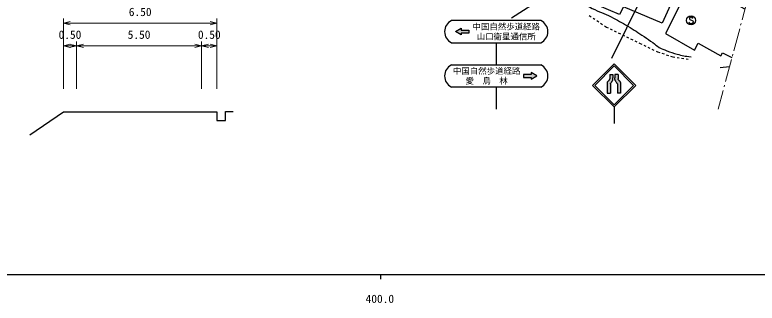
# Model space of a CAD drawing. Units: millimetres, scale not verified. Extents: x 40000 to 680000, y 20000 to 380000.
# Drawn here: x 387868 to 550518, y 198715 to 261962 of the extents above; entities that cross this region are included whole.
import ezdxf
from ezdxf.enums import TextEntityAlignment as Align

# ---------------------------------------------------------------- set-up
doc = ezdxf.new("R2010")
doc.units = ezdxf.units.MM
doc.header["$LTSCALE"] = 1000
for name, color, linetype, lineweight in [('M-BGD', 7, 'Continuous', 25), ('M-BMK-HTXT', 7, 'Continuous', 13), ('M-STR-HTXT', 7, 'Continuous', 13), ('M-STR-STRC', 7, 'Continuous', 25), ('M-TTL-BAND', 7, 'Continuous', 25)]:
    doc.layers.add(name, color=color, linetype=linetype, lineweight=lineweight)
doc.styles.add('ＭＳ ゴシック', font='')
doc.styles.get('ＭＳ ゴシック').set_extended_font_data('MS Gothic')

msp = doc.modelspace()

# ---------------------------------------------------------------- hatches: boundary and pattern name
at = {"layer": 'M-STR-STRC'}
for points in [[(485694, 257960), (485695, 257584), (484409, 258284), (485691, 259042), (485693, 258577), (487359, 258581), (487360, 257960)], [(500984, 248240), (500983, 247864), (502269, 248564), (500987, 249322), (500984, 248857), (499318, 248861), (499317, 248240)]]:
    msp.add_hatch(color=256, dxfattribs=at).paths.add_polyline_path(points)
h = msp.add_hatch(color=256, dxfattribs=at)
edge = h.paths.add_edge_path()
edge.add_line((518927, 248114), (518927, 248837))
edge.add_line((518927, 248837), (518259, 248837))
edge.add_line((518259, 248837), (518259, 247940))
edge.add_spline(control_points=[(518259, 247940), (518259, 247938), (518260, 247934), (518260, 247932), (518260, 247928), (518259, 247917), (518259, 247913), (518259, 247909), (518258, 247894), (518257, 247890), (518256, 247885), (518254, 247871), (518252, 247866), (518251, 247864), (518248, 247855), (518246, 247853), (518245, 247850), (518240, 247844), (518239, 247842), (518237, 247839), (518232, 247834), (518230, 247832), (518229, 247830), (518224, 247824), (518222, 247822), (518219, 247819), (518212, 247810), (518210, 247807), (518208, 247803), (518201, 247793), (518199, 247790), (518196, 247786), (518190, 247776), (518188, 247772), (518186, 247769), (518179, 247758), (518177, 247754), (518161, 247731), (518112, 247661), (518094, 247639), (518076, 247617), (518018, 247554), (517999, 247534), (517980, 247513), (517920, 247455), (517900, 247436), (517881, 247418), (517824, 247363), (517805, 247345), (517801, 247340), (517788, 247327), (517784, 247323), (517779, 247318), (517767, 247304), (517763, 247299), (517759, 247294), (517748, 247277), (517744, 247271), (517740, 247264), (517730, 247244), (517727, 247237), (517723, 247228), (517713, 247201), (517710, 247192), (517707, 247183), (517700, 247157), (517697, 247148), (517695, 247141), (517690, 247120), (517688, 247114), (517688, 247111), (517686, 247103), (517685, 247100)], knot_values=[0, 0, 0, 0, 1, 1, 1, 2, 2, 2, 3, 3, 3, 4, 4, 4, 5, 5, 5, 6, 6, 6, 7, 7, 7, 8, 8, 8, 9, 9, 9, 10, 10, 10, 11, 11, 11, 12, 12, 12, 13, 13, 13, 14, 14, 14, 15, 15, 15, 16, 16, 16, 17, 17, 17, 18, 18, 18, 19, 19, 19, 20, 20, 20, 21, 21, 21, 22, 22, 22, 23, 23, 23, 24, 24, 24, 24], degree=3, periodic=0)
edge.add_line((517685, 247100), (517685, 244764))
edge.add_line((517685, 244764), (518353, 244764))
edge.add_line((518353, 244764), (518353, 246957))
edge.add_spline(control_points=[(518353, 246957), (518353, 246957), (518351, 246928), (518353, 246958), (518347, 246909), (518352, 246960), (518352, 246960), (518352, 246961), (518337, 246930), (518351, 246963), (518351, 246963), (518351, 246965), (518348, 246888), (518348, 246969), (518340, 246981), (518343, 246893), (518330, 246978), (518322, 246963), (518337, 246916), (518336, 246905), (518323, 246913), (518337, 246899), (518353, 246884), (518336, 246880), (518353, 246873), (518353, 246821), (518277, 246767), (518353, 246848), (518353, 246797), (518383, 246854), (518402, 246878), (518458, 246944), (518523, 247052), (518553, 247096), (518584, 247141), (518672, 247277), (518702, 247322), (518716, 247343), (518757, 247404), (518770, 247424), (518781, 247440), (518813, 247487), (518823, 247503), (518831, 247516), (518855, 247556), (518862, 247569), (518868, 247581), (518886, 247618), (518890, 247631), (518896, 247646), (518909, 247695), (518912, 247711), (518916, 247729), (518923, 247786), (518925, 247805), (518927, 247828), (518929, 247897), (518929, 247920), (518930, 247948), (518929, 248033), (518928, 248062), (518928, 248065), (518928, 248077), (518928, 248081), (518928, 248084), (518928, 248094), (518928, 248097), (518928, 248100), (518927, 248107), (518927, 248109), (518927, 248110), (518927, 248113), (518927, 248114)], knot_values=[0, 0, 0, 0, 1, 1, 1, 2, 2, 2, 3, 3, 3, 4, 4, 4, 5, 5, 5, 6, 6, 6, 7, 7, 7, 8, 8, 8, 9, 9, 9, 10, 10, 10, 11, 11, 11, 12, 12, 12, 13, 13, 13, 14, 14, 14, 15, 15, 15, 16, 16, 16, 17, 17, 17, 18, 18, 18, 19, 19, 19, 20, 20, 20, 21, 21, 21, 22, 22, 22, 23, 23, 23, 24, 24, 24, 24], degree=3, periodic=0)
h = msp.add_hatch(color=256, dxfattribs=at)
edge = h.paths.add_edge_path()
edge.add_line((519360, 248114), (519360, 248837))
edge.add_line((519360, 248837), (520028, 248837))
edge.add_line((520028, 248837), (520028, 247940))
edge.add_spline(control_points=[(520028, 247940), (520028, 247938), (520028, 247934), (520028, 247932), (520028, 247928), (520028, 247917), (520028, 247913), (520029, 247909), (520030, 247894), (520031, 247890), (520031, 247885), (520034, 247871), (520035, 247866), (520036, 247864), (520040, 247855), (520041, 247853), (520043, 247850), (520047, 247844), (520049, 247842), (520051, 247839), (520056, 247834), (520057, 247832), (520059, 247830), (520064, 247824), (520066, 247822), (520068, 247819), (520076, 247810), (520078, 247807), (520080, 247803), (520087, 247793), (520089, 247790), (520091, 247786), (520098, 247776), (520100, 247772), (520102, 247769), (520108, 247758), (520111, 247754), (520127, 247731), (520176, 247661), (520194, 247639), (520212, 247617), (520269, 247554), (520289, 247534), (520308, 247513), (520368, 247455), (520388, 247436), (520407, 247418), (520464, 247363), (520483, 247345), (520487, 247340), (520500, 247327), (520504, 247323), (520508, 247318), (520521, 247304), (520525, 247299), (520529, 247294), (520540, 247277), (520544, 247271), (520547, 247264), (520558, 247244), (520561, 247237), (520565, 247228), (520574, 247201), (520577, 247192), (520580, 247183), (520588, 247157), (520591, 247148), (520592, 247141), (520598, 247120), (520599, 247114), (520600, 247111), (520602, 247103), (520602, 247100)], knot_values=[0, 0, 0, 0, 1, 1, 1, 2, 2, 2, 3, 3, 3, 4, 4, 4, 5, 5, 5, 6, 6, 6, 7, 7, 7, 8, 8, 8, 9, 9, 9, 10, 10, 10, 11, 11, 11, 12, 12, 12, 13, 13, 13, 14, 14, 14, 15, 15, 15, 16, 16, 16, 17, 17, 17, 18, 18, 18, 19, 19, 19, 20, 20, 20, 21, 21, 21, 22, 22, 22, 23, 23, 23, 24, 24, 24, 24], degree=3, periodic=0)
edge.add_line((520602, 247100), (520602, 244764))
edge.add_line((520602, 244764), (519935, 244764))
edge.add_line((519935, 244764), (519935, 246957))
edge.add_spline(control_points=[(519935, 246957), (519935, 246957), (519937, 246928), (519935, 246958), (519940, 246909), (519935, 246960), (519935, 246960), (519936, 246961), (519951, 246930), (519936, 246963), (519936, 246963), (519937, 246965), (519940, 246888), (519940, 246969), (519948, 246981), (519945, 246893), (519957, 246978), (519966, 246963), (519951, 246916), (519951, 246905), (519965, 246913), (519951, 246899), (519935, 246884), (519952, 246880), (519935, 246873), (519935, 246821), (520010, 246767), (519935, 246848), (519935, 246797), (519905, 246854), (519886, 246878), (519830, 246944), (519764, 247052), (519735, 247096), (519704, 247141), (519616, 247277), (519586, 247322), (519572, 247343), (519531, 247404), (519517, 247424), (519507, 247440), (519475, 247487), (519465, 247503), (519457, 247516), (519433, 247556), (519426, 247569), (519419, 247581), (519402, 247618), (519398, 247631), (519392, 247646), (519379, 247695), (519375, 247711), (519372, 247729), (519364, 247786), (519363, 247805), (519361, 247828), (519359, 247897), (519358, 247920), (519358, 247948), (519359, 248033), (519359, 248062), (519359, 248065), (519360, 248077), (519360, 248081), (519360, 248084), (519360, 248094), (519360, 248097), (519360, 248100), (519360, 248107), (519360, 248109), (519360, 248110), (519360, 248113), (519360, 248114)], knot_values=[0, 0, 0, 0, 1, 1, 1, 2, 2, 2, 3, 3, 3, 4, 4, 4, 5, 5, 5, 6, 6, 6, 7, 7, 7, 8, 8, 8, 9, 9, 9, 10, 10, 10, 11, 11, 11, 12, 12, 12, 13, 13, 13, 14, 14, 14, 15, 15, 15, 16, 16, 16, 17, 17, 17, 18, 18, 18, 19, 19, 19, 20, 20, 20, 21, 21, 21, 22, 22, 22, 23, 23, 23, 24, 24, 24, 24], degree=3, periodic=0)

# ---------------------------------------------------------------- linework, layer by layer
at = {"layer": 'M-BGD'}
for p, q in [((535276, 272489), (529687, 260125)), ((513734, 261821), (514148, 261541)), ((514562, 261261), (514976, 260981)), ((515390, 260700), (515804, 260420)), ((516218, 260140), (516632, 259860)), ((517046, 259580), (517537, 259248)), ((517537, 259248), (517845, 259099)), ((518296, 258882), (518746, 258664)), ((519197, 258447), (519647, 258230)), ((520097, 258013), (520548, 257796)), ((520998, 257579), (521449, 257362)), ((521899, 257145), (522349, 256927)), ((522800, 256710), (523250, 256493)), ((523701, 256276), (524151, 256059)), ((524601, 255842), (524910, 255693)), ((524910, 255693), (525215, 255545)), ((525665, 255326), (526115, 255108)), ((526564, 254890), (527014, 254671)), ((527464, 254453), (527914, 254234)), ((528364, 254016), (528669, 253868)), ((528669, 253868), (529167, 253697)), ((529640, 253535), (530113, 253372)), ((530586, 253210), (531059, 253048)), ((531532, 252886), (532031, 252715)), ((532031, 252715), (532476, 252648)), ((532971, 252574), (533465, 252500)), ((533959, 252426), (534454, 252351)), ((534948, 252277), (535393, 252211)), ((544444, 250558), (542431, 250350))]:
    msp.add_line(p, q, dxfattribs=at)
for points in [[(529687, 260125), (521215, 263709), (520389, 262056), (515557, 264058), (511042, 266220), (514254, 273714)], [(547846, 263206), (543821, 265573), (544426, 266775), (539821, 269102), (539224, 268269), (536267, 269571), (530422, 257854), (536773, 254246), (537595, 255740), (542553, 252986), (542906, 253616), (544988, 252579)], [(391118, 235634), (398517, 240713), (432149, 240713), (432149, 238768), (434049, 238768), (434049, 240775), (435725, 240775)]]:
    msp.add_lwpolyline(points, dxfattribs=at)
msp.add_open_spline([(354192, 287000), (354810, 286552), (355068, 286414), (355681, 286136), (356736, 285657), (357450, 285761), (358587, 285535), (359830, 285288), (360530, 285165), (361781, 284959), (366451, 284191), (369071, 283778), (373766, 283182), (378133, 282627), (380580, 282307), (384963, 281890), (389785, 281430), (392486, 281047), (397329, 280936), (401863, 280832), (404406, 281096), (408932, 281382), (412235, 281590), (414065, 281938), (417362, 282217), (419153, 282368), (420160, 282407), (421954, 282509), (431239, 283032), (436454, 283014), (445745, 283417), (447658, 283500), (448728, 283576), (450641, 283640), (453893, 283747), (455716, 283760), (458970, 283767), (463453, 283777), (465963, 283589), (470446, 283608), (471855, 283615), (472648, 283579), (474052, 283700), (474793, 283764), (475199, 283877), (475937, 283979), (478295, 284303), (479606, 284676), (481986, 284721), (484167, 284763), (485387, 284507), (487549, 284213), (488439, 284091), (488928, 283957), (489806, 283768), (491546, 283393), (492508, 283124), (494225, 282655), (495385, 282338), (496029, 282128), (497151, 281696), (501227, 280125), (503463, 278978), (507038, 276469), (507714, 275995), (508091, 275667), (508517, 274960), (508862, 274388), (508995, 274030), (509230, 273405), (509421, 272897), (509510, 272602), (509612, 272069), (509783, 271165), (509713, 270636), (509771, 269717), (509816, 268992), (509726, 268571), (509876, 267860), (510039, 267090), (510073, 266593), (510533, 265954), (510954, 265368), (511325, 265145), (511910, 264722), (512801, 264077), (513400, 263868), (514383, 263377), (515962, 262588), (516926, 262314), (518506, 261527), (519973, 260797), (520747, 260296), (522157, 259462), (523594, 258611), (524385, 258110), (525771, 257180), (526515, 256682), (526921, 256386), (527645, 255859), (528203, 255453), (528463, 255147), (529062, 254803), (529681, 254446), (530076, 254339), (530743, 254082), (531601, 253752), (532091, 253587), (532977, 253337), (534165, 253003), (534610, 252949), (536075, 252713)], degree=3, knots=[0, 0, 0, 0, 1, 1, 1, 2, 2, 2, 3, 3, 3, 4, 4, 4, 5, 5, 5, 6, 6, 6, 7, 7, 7, 8, 8, 8, 9, 9, 9, 10, 10, 10, 11, 11, 11, 12, 12, 12, 13, 13, 13, 14, 14, 14, 15, 15, 15, 16, 16, 16, 17, 17, 17, 18, 18, 18, 19, 19, 19, 20, 20, 20, 21, 21, 21, 22, 22, 22, 23, 23, 23, 24, 24, 24, 25, 25, 25, 26, 26, 26, 27, 27, 27, 28, 28, 28, 29, 29, 29, 30, 30, 30, 31, 31, 31, 32, 32, 32, 33, 33, 33, 34, 34, 34, 35, 35, 35, 36, 36, 36, 37, 37, 37, 37], dxfattribs=at)
at = {"layer": 'M-BMK-HTXT'}
for p, q in [((548510, 265673), (547211, 260845)), ((546691, 258913), (545393, 254085)), ((547003, 260072), (546899, 259686)), ((544873, 252153), (543575, 247325)), ((545185, 253312), (545081, 252926)), ((543367, 246553), (543263, 246166)), ((543055, 245394), (541955, 241302))]:
    msp.add_line(p, q, dxfattribs=at)
at = {"layer": 'M-STR-HTXT'}
for p, q in [((398517, 245713), (398517, 261142)), ((398517, 260142), (400017, 260517)), ((432149, 260142), (430649, 260517)), ((432149, 245713), (432149, 261142)), ((398517, 260142), (432149, 260142)), ((398517, 260142), (400017, 259767)), ((432149, 260142), (430649, 259767)), ((398517, 255142), (400017, 255517)), ((401377, 255142), (399877, 255517)), ((401377, 245713), (401377, 256142)), ((401377, 255142), (402877, 255517)), ((428801, 255142), (427301, 255517)), ((428801, 245713), (428801, 256142)), ((428801, 255142), (430301, 255517)), ((432149, 255142), (430649, 255517)), ((398517, 255142), (401377, 255142)), ((398517, 255142), (400017, 254767)), ((401377, 255142), (399877, 254767)), ((401377, 255142), (428801, 255142)), ((401377, 255142), (402877, 254767)), ((428801, 255142), (427301, 254767)), ((428801, 255142), (432149, 255142)), ((428801, 255142), (430301, 254767)), ((432149, 255142), (430649, 254767))]:
    msp.add_line(p, q, dxfattribs=at)
at = {"layer": 'M-STR-STRC'}
for p, q in [((528983, 282047), (496672, 261214)), ((532546, 280861), (518597, 252389)), ((503121, 260701), (483557, 260701)), ((535661, 260192), (535570, 260374)), ((535752, 261374), (535661, 261192)), ((535661, 261192), (535661, 261101)), ((535661, 261101), (535752, 260920)), ((535934, 261465), (535752, 261374)), ((535752, 260920), (536297, 260738)), ((536116, 261465), (535934, 261465)), ((536297, 261374), (536116, 261465)), ((536388, 261192), (536297, 261374)), ((536297, 260738), (536388, 260647)), ((536388, 260647), (536479, 260465)), ((536479, 260374), (536388, 260192)), ((536479, 260465), (536479, 260374)), ((535752, 260101), (535661, 260192)), ((535934, 260010), (535752, 260101)), ((536116, 260010), (535934, 260010)), ((536297, 260101), (536116, 260010)), ((536388, 260192), (536297, 260101)), ((483557, 255841), (503121, 255841)), ((493339, 255841), (493339, 250981)), ((483557, 250981), (503121, 250981)), ((514468, 246496), (519205, 251233)), ((514963, 246496), (519205, 250738)), ((519205, 251233), (523943, 246496)), ((519205, 250738), (523448, 246496)), ((518259, 248837), (518927, 248837)), ((518259, 248837), (518259, 247940)), ((518927, 248837), (518927, 248114)), ((520028, 248837), (519360, 248837)), ((519360, 248837), (519360, 248114)), ((520028, 248837), (520028, 247940)), ((503121, 246121), (483557, 246121)), ((493339, 246121), (493339, 241261)), ((514468, 246496), (519205, 241758)), ((514963, 246496), (519205, 242253)), ((517685, 247100), (517685, 244764)), ((518353, 246817), (518353, 244764)), ((519205, 242253), (523448, 246496)), ((519205, 241758), (523943, 246496)), ((519935, 246817), (519935, 244764)), ((520602, 247100), (520602, 244764)), ((517685, 244764), (518353, 244764)), ((520602, 244764), (519935, 244764)), ((519205, 241758), (519205, 238123))]:
    msp.add_line(p, q, dxfattribs=at)
for points in [[(485694, 257960), (485695, 257584), (484409, 258284), (485691, 259042), (485693, 258577), (487359, 258581), (487360, 257960)], [(500984, 248240), (500983, 247864), (502269, 248564), (500987, 249322), (500984, 248857), (499318, 248861), (499317, 248240)]]:
    msp.add_lwpolyline(points, close=True, dxfattribs=at)
msp.add_circle((536025, 260738), 1000, dxfattribs=at)
for centre, start, end in [((484718, 258271), 115.53815, 244.46185), ((501960, 258271), 295.53815, 64.46185), ((484718, 248551), 115.53815, 244.46185), ((501960, 248551), 295.53815, 64.46185)]:
    msp.add_arc(centre, 2693, start, end, dxfattribs=at)
for points, knots in [([(517685, 247100), (517686, 247103), (517688, 247111), (517688, 247114), (517690, 247120), (517695, 247141), (517697, 247148), (517700, 247157), (517707, 247183), (517710, 247192), (517713, 247201), (517723, 247228), (517727, 247237), (517730, 247244), (517740, 247264), (517744, 247271), (517748, 247277), (517759, 247294), (517763, 247299), (517767, 247304), (517779, 247318), (517784, 247323), (517788, 247327), (517801, 247340), (517805, 247345), (517824, 247363), (517881, 247418), (517900, 247436), (517920, 247455), (517980, 247513), (517999, 247534), (518018, 247554), (518076, 247617), (518094, 247639), (518112, 247661), (518161, 247731), (518177, 247754), (518179, 247758), (518186, 247769), (518188, 247772), (518190, 247776), (518196, 247786), (518199, 247790), (518201, 247793), (518208, 247803), (518210, 247807), (518212, 247810), (518219, 247819), (518222, 247822), (518224, 247824), (518229, 247830), (518230, 247832), (518232, 247834), (518237, 247839), (518239, 247842), (518240, 247844), (518245, 247850), (518246, 247853), (518248, 247855), (518251, 247864), (518252, 247866), (518254, 247871), (518256, 247885), (518257, 247890), (518258, 247894), (518259, 247909), (518259, 247913), (518259, 247917), (518260, 247928), (518260, 247932), (518260, 247934), (518259, 247938), (518259, 247940)], [0, 0, 0, 0, 1, 1, 1, 2, 2, 2, 3, 3, 3, 4, 4, 4, 5, 5, 5, 6, 6, 6, 7, 7, 7, 8, 8, 8, 9, 9, 9, 10, 10, 10, 11, 11, 11, 12, 12, 12, 13, 13, 13, 14, 14, 14, 15, 15, 15, 16, 16, 16, 17, 17, 17, 18, 18, 18, 19, 19, 19, 20, 20, 20, 21, 21, 21, 22, 22, 22, 23, 23, 23, 24, 24, 24, 24]), ([(518353, 246817), (518368, 246829), (518385, 246859), (518402, 246878), (518469, 246957), (518495, 247010), (518553, 247096), (518613, 247184), (518643, 247234), (518702, 247322), (518729, 247362), (518744, 247384), (518770, 247424), (518791, 247455), (518803, 247472), (518823, 247503), (518839, 247529), (518848, 247543), (518862, 247569), (518874, 247593), (518881, 247606), (518890, 247631), (518901, 247661), (518906, 247679), (518912, 247711), (518920, 247747), (518921, 247768), (518925, 247805), (518929, 247849), (518929, 247875), (518929, 247920), (518930, 247975), (518929, 248006), (518928, 248062), (518928, 248069), (518928, 248073), (518928, 248081), (518928, 248087), (518928, 248091), (518928, 248097), (518928, 248102), (518927, 248105), (518927, 248109), (518927, 248111), (518927, 248112), (518927, 248114)], [0, 0, 0, 0, 1, 1, 1, 2, 2, 2, 3, 3, 3, 4, 4, 4, 5, 5, 5, 6, 6, 6, 7, 7, 7, 8, 8, 8, 9, 9, 9, 10, 10, 10, 11, 11, 11, 12, 12, 12, 13, 13, 13, 14, 14, 14, 15, 15, 15, 15]), ([(519935, 246817), (519920, 246829), (519902, 246859), (519886, 246878), (519818, 246957), (519793, 247010), (519735, 247096), (519675, 247184), (519644, 247234), (519586, 247322), (519559, 247362), (519544, 247384), (519517, 247424), (519497, 247455), (519485, 247472), (519465, 247503), (519449, 247529), (519440, 247543), (519426, 247569), (519413, 247593), (519407, 247606), (519398, 247631), (519386, 247661), (519382, 247679), (519375, 247711), (519368, 247747), (519366, 247768), (519363, 247805), (519359, 247849), (519359, 247875), (519358, 247920), (519358, 247975), (519359, 248006), (519359, 248062), (519359, 248069), (519360, 248073), (519360, 248081), (519360, 248087), (519360, 248091), (519360, 248097), (519360, 248102), (519360, 248105), (519360, 248109), (519360, 248111), (519360, 248112), (519360, 248114)], [0, 0, 0, 0, 1, 1, 1, 2, 2, 2, 3, 3, 3, 4, 4, 4, 5, 5, 5, 6, 6, 6, 7, 7, 7, 8, 8, 8, 9, 9, 9, 10, 10, 10, 11, 11, 11, 12, 12, 12, 13, 13, 13, 14, 14, 14, 15, 15, 15, 15]), ([(520602, 247100), (520602, 247103), (520600, 247111), (520599, 247114), (520598, 247120), (520592, 247141), (520591, 247148), (520588, 247157), (520580, 247183), (520577, 247192), (520574, 247201), (520565, 247228), (520561, 247237), (520558, 247244), (520547, 247264), (520544, 247271), (520540, 247277), (520529, 247294), (520525, 247299), (520521, 247304), (520508, 247318), (520504, 247323), (520500, 247327), (520487, 247340), (520483, 247345), (520464, 247363), (520407, 247418), (520388, 247436), (520368, 247455), (520308, 247513), (520289, 247534), (520269, 247554), (520212, 247617), (520194, 247639), (520176, 247661), (520127, 247731), (520111, 247754), (520108, 247758), (520102, 247769), (520100, 247772), (520098, 247776), (520091, 247786), (520089, 247790), (520087, 247793), (520080, 247803), (520078, 247807), (520076, 247810), (520068, 247819), (520066, 247822), (520064, 247824), (520059, 247830), (520057, 247832), (520056, 247834), (520051, 247839), (520049, 247842), (520047, 247844), (520043, 247850), (520041, 247853), (520040, 247855), (520036, 247864), (520035, 247866), (520034, 247871), (520031, 247885), (520031, 247890), (520030, 247894), (520029, 247909), (520028, 247913), (520028, 247917), (520028, 247928), (520028, 247932), (520028, 247934), (520028, 247938), (520028, 247940)], [0, 0, 0, 0, 1, 1, 1, 2, 2, 2, 3, 3, 3, 4, 4, 4, 5, 5, 5, 6, 6, 6, 7, 7, 7, 8, 8, 8, 9, 9, 9, 10, 10, 10, 11, 11, 11, 12, 12, 12, 13, 13, 13, 14, 14, 14, 15, 15, 15, 16, 16, 16, 17, 17, 17, 18, 18, 18, 19, 19, 19, 20, 20, 20, 21, 21, 21, 22, 22, 22, 23, 23, 23, 24, 24, 24, 24]), ([(518353, 246957), (518353, 246958), (518353, 246958), (518353, 246958), (518353, 246959), (518353, 246959), (518352, 246960), (518352, 246961), (518352, 246962), (518351, 246963), (518351, 246964), (518351, 246966), (518350, 246966)], [0, 0, 0, 0, 1, 1, 1, 2, 2, 2, 3, 3, 3, 4, 4, 4, 4]), ([(519935, 246957), (519935, 246958), (519935, 246958), (519935, 246958), (519935, 246959), (519935, 246959), (519935, 246960), (519936, 246961), (519936, 246962), (519936, 246963), (519937, 246964), (519937, 246966), (519937, 246966)], [0, 0, 0, 0, 1, 1, 1, 2, 2, 2, 3, 3, 3, 4, 4, 4, 4])]:
    msp.add_open_spline(points, degree=3, knots=knots, dxfattribs=at)
at = {"layer": 'M-TTL-BAND'}
for p, q in [((40000, 205000), (579000, 205000)), ((468000, 205000), (468000, 204000))]:
    msp.add_line(p, q, dxfattribs=at)

# ---------------------------------------------------------------- texts
at = {"layer": 'M-BGD', "style": 'ＭＳ ゴシック'}
for s, p in [('6.50', (415333, 261142)), ('0.50', (399947, 256142)), ('5.50', (415089, 256142)), ('0.50', (430475, 256142))]:
    msp.add_text(s, height=1833, dxfattribs=at).set_placement(p, align=Align.BOTTOM_CENTER)
at = {"layer": 'M-STR-STRC', "style": 'ＭＳ ゴシック'}
for s, p in [('中国自然歩道経路', (495534, 258324)), ('山口衛星通信所', (495534, 256147)), ('中国自然歩道経路', (491252, 248597)), ('愛\u3000鳥\u3000林', (491252, 246420))]:
    msp.add_text(s, height=1320, dxfattribs=at).set_placement(p, align=Align.BOTTOM_CENTER)
at = {"layer": 'M-TTL-BAND', "style": 'ＭＳ ゴシック'}
msp.add_text('400.0', height=1833, dxfattribs=at).set_placement((467844, 198195), align=Align.BOTTOM_CENTER)

doc.saveas('drawing.dxf')
